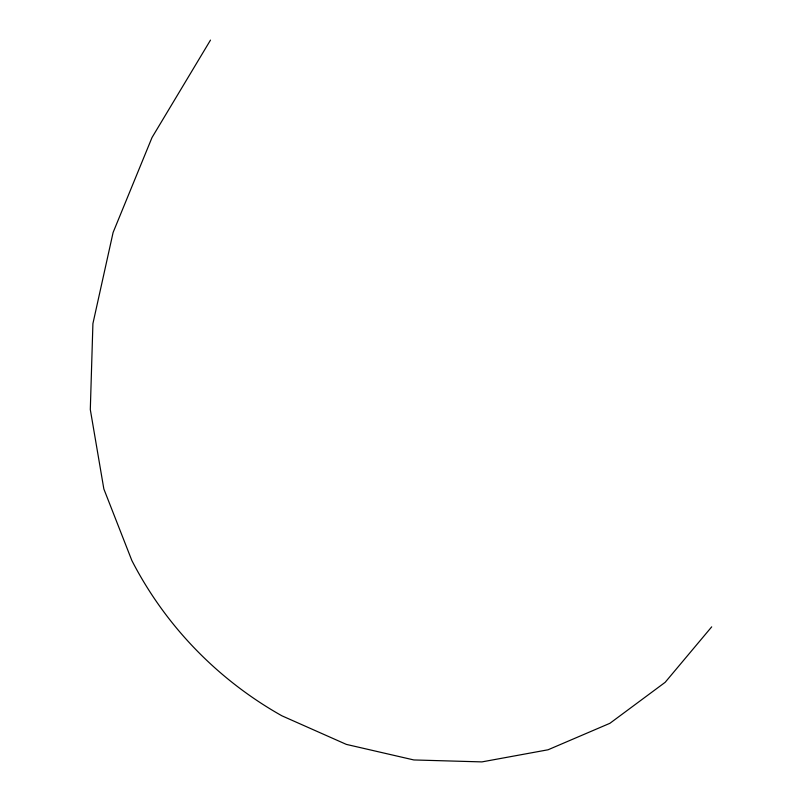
<?xml version="1.0" encoding="UTF-8"?>
<svg xmlns="http://www.w3.org/2000/svg" width="802" height="802" viewBox="0 0 802 802"><rect width="100%" height="100%" fill="white"/><g stroke="black" fill="none" stroke-linecap="round" stroke-linejoin="round"><path stroke-width="1.2" d="M210.495 40.1L152.019 137.523L113.102 232.48L92.912 323.617L90.305 409.561L103.849 488.959L131.839 560.488A365.882 353.451 30.6 0 0 281.953 715.835L346.364 744.396L413.852 759.955L481.912 761.9L548.057 749.78L609.901 723.304L665.159 682.322L711.695 626.853"/></g></svg>
